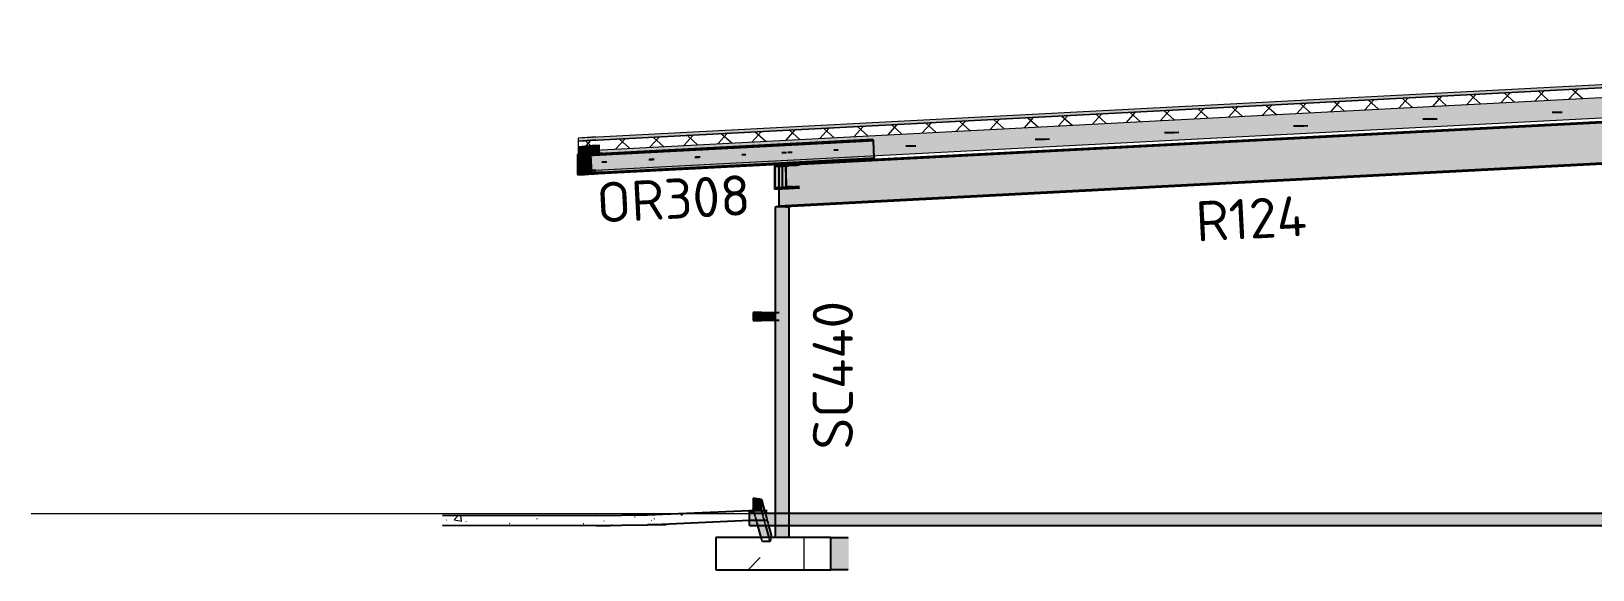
# Model space of a CAD drawing. Header units: millimetres. Extents: x 632 to 645312, y -3890 to 22200.
# Drawn here: x 411044 to 430480, y 4500 to 11200 of the extents above; entities that cross this region are included whole.
import ezdxf

# ---------------------------------------------------------------- set-up
doc = ezdxf.new("R2010")
doc.units = ezdxf.units.MM
for name, pattern in [('Dash', [7, 5, -2]), ('Hidden Double', [7, 5, -2]), ('Hidden Half', [3, 2, -1])]:
    doc.linetypes.add(name, pattern=pattern)
for name, color, linetype, lineweight in [('A-230-H-FLOOR', 190, 'Continuous', 13), ('A-230-M_FLOOR', 192, 'Continuous', 13), ('A-230-MH_FLOOR', 190, 'Hidden Double', 13), ('A-270-M_ROOF', 132, 'Continuous', 13), ('S-160-M_FOUND', 171, 'Continuous', 13), ('S-160-MH_FOUND', 171, 'Hidden Half', 13), ('S-280-A_COLUMN', 171, 'Continuous', 18), ('S-280-A_STRUCT_FRAME', 2, 'Continuous', 18), ('S-280-M_COLUMN', 52, 'Continuous', 13), ('S-280-M_STRUCT_FRAME', 12, 'Continuous', 13), ('S-280-MH_COLUMN', 52, 'Hidden Half', 13), ('Z-230-A_LEVEL', 51, 'Continuous', 13)]:
    doc.layers.add(name, color=color, linetype=linetype, lineweight=lineweight)
doc.styles.add('ISOCPEUR_2', font='isocpeur.ttf', dxfattribs={"height": 500})
pattern_1 = [(45, (462663.6, 0), (-1414.214, 0), [750, -3000]), (45, (463663.6, 1000), (-1414.214, 0), [750, -3000]), (45, (464663.6, -300), (-1414.214, 0), [250, -2000]), (90, (464663.6, 500), (-500, 500), [500, -2000]), (315, (464663.6, 1000), (0, 2828.43), [500, -3000]), (0, (463663.6, 1000), (2000, 2000), [300, -1000]), (0, (461163.6, 2000), (2000, 2000), [300, -2000])]

# ---------------------------------------------------------------- blocks, each defined once
blk = doc.blocks.new('25021-APA-ZZ-ZZ-M3-AR-000001_V3_rvt-6-S6_501-SECTION B2')
at = {"layer": 'A-270-M_ROOF', "lineweight": 5, "transparency": 33554432}
for color, points in [(9, [(4371409, 9871), (4396846, 11195), (4396817, 11200), (4371628, 9888)]), (10, [(4371409, 9831), (4396846, 11155), (4396817, 11160), (4371564, 9843)]), (254, [(4375088, 9652), (4396846, 10784), (4396846, 11035), (4371409, 9711), (4371409, 9668), (4371625, 9685), (4371709, 9684), (4371709, 9681), (4375077, 9856), (4375088, 9658)]), (8, [(4371409, 9763), (4371461, 9764), (4371679, 9781), (4371628, 9781), (4371564, 9776)]), (8, [(4371461, 9672), (4371625, 9685), (4371680, 9685), (4371680, 9781), (4371461, 9764), (4371461, 9676)])]:
    blk.add_hatch(color=color, dxfattribs=at).paths.add_polyline_path(points)
at = {"layer": 'A-270-M_ROOF', "transparency": 33554432}
for color, points in [(9, [(4371409, 9831), (4396846, 11155), (4396846, 11195), (4371409, 9871)]), (8, [(4371409, 9668), (4371461, 9672), (4371461, 9764), (4371409, 9763), (4371409, 9676)])]:
    blk.add_hatch(color=color, dxfattribs=at).paths.add_polyline_path(points)
at = {"layer": 'A-270-M_ROOF', "lineweight": 5}
h = blk.add_hatch(dxfattribs=at)
h.set_pattern_fill('FP_33', angle=225, style=0, pattern_type=2)
h.set_pattern_definition([(47.98, (4416219.6, -4e-06), (-222.8734, 200.817), []), (137.98, (4416219.6, -4e-06), (-200.817, -222.8734), [])])
h.paths.add_polyline_path([(4371409, 9711), (4396846, 11035), (4396846, 11155), (4371409, 9831)])
at = {"layer": 'A-270-M_ROOF', "color": 53, "lineweight": 5}
for p, q in [((4396846, 11195), (4371409, 9871)), ((4396846, 11155), (4371409, 9831)), ((4371409, 9831), (4396846, 11155)), ((4371461, 9713), (4396846, 11035)), ((4371461, 9463), (4396846, 10784)), ((4371627, 9888), (4371409, 9871)), ((4371409, 9871), (4371409, 9831)), ((4371627, 9848), (4371409, 9831)), ((4371409, 9831), (4371627, 9848)), ((4371409, 9831), (4371409, 9460)), ((4371627, 9781), (4371409, 9763)), ((4371461, 9764), (4371409, 9763)), ((4371409, 9763), (4371409, 9459)), ((4371679, 9781), (4371461, 9764)), ((4371461, 9459), (4371461, 9764)), ((4371409, 9711), (4371461, 9713)), ((4371409, 9460), (4371461, 9465)), ((4371409, 9460), (4371461, 9463)), ((4371461, 9463), (4371409, 9459)), ((4371409, 9459), (4371461, 9459)), ((4371461, 9465), (4371627, 9478)), ((4371461, 9459), (4371616, 9471)), ((4371473, 9464), (4371461, 9463)), ((4371627, 9476), (4371473, 9464)), ((4371616, 9471), (4371679, 9476))]:
    blk.add_line(p, q, dxfattribs=at)
blk = doc.blocks.new('NRP_Framing-Steel-Purlin C - P946 - EC250-24-4145876-S6_501-SECTION B2')
at = {"layer": 'S-280-M_STRUCT_FRAME', "color": 1, "lineweight": 25}
blk.add_line((4372338, 9598), (4372287, 9599), dxfattribs=at)
blk.add_line((4372338, 9598), (4372287, 9599), dxfattribs=at)
blk = doc.blocks.new('NRP_Framing-Steel-Purlin C - P946 - EC250-24-4145877-S6_501-SECTION B2')
at = {"layer": 'S-280-M_STRUCT_FRAME', "color": 1, "lineweight": 25}
blk.add_line((4372909, 9628), (4372858, 9628), dxfattribs=at)
blk.add_line((4372909, 9628), (4372858, 9628), dxfattribs=at)
blk = doc.blocks.new('NRP_Framing-Steel-Purlin Z - P914 - EZ250-15-4004821-S6_501-SECTION B2')
at = {"layer": 'S-280-M_STRUCT_FRAME', "color": 150, "lineweight": 25}
blk.add_line((4383647, 10188), (4383530, 10188), dxfattribs=at)
blk = doc.blocks.new('NRP_Framing-Steel-Purlin Z - P914 - EZ250-15-4004819-S6_501-SECTION B2')
at = {"layer": 'S-280-M_STRUCT_FRAME', "color": 150, "lineweight": 25}
for p, q in [((4382099, 10107), (4382032, 10104)), ((4382006, 10104), (4381921, 10104)), ((4382032, 10104), (4382007, 10104))]:
    blk.add_line(p, q, dxfattribs=at)
blk = doc.blocks.new('NRP_Framing-Steel-Purlin Z - P914 - EZ250-15-4004815-S6_501-SECTION B2')
at = {"layer": 'S-280-M_STRUCT_FRAME', "color": 150, "lineweight": 25}
for p, q in [((4380397, 10020), (4380313, 10020)), ((4380423, 10020), (4380398, 10020)), ((4380490, 10023), (4380423, 10020))]:
    blk.add_line(p, q, dxfattribs=at)
blk = doc.blocks.new('NRP_Framing-Steel-Purlin Z - P914 - EZ250-15-4004816-S6_501-SECTION B2')
at = {"layer": 'S-280-M_STRUCT_FRAME', "color": 150, "lineweight": 25}
for p, q in [((4378788, 9936), (4378704, 9936)), ((4378815, 9936), (4378790, 9936)), ((4378882, 9940), (4378815, 9936))]:
    blk.add_line(p, q, dxfattribs=at)
blk = doc.blocks.new('NRP_Framing-Steel-Purlin Z - P914 - EZ250-15-4004817-S6_501-SECTION B2')
at = {"layer": 'S-280-M_STRUCT_FRAME', "color": 150, "lineweight": 25}
for p, q in [((4377180, 9853), (4377095, 9853)), ((4377206, 9853), (4377181, 9853)), ((4377273, 9856), (4377206, 9853))]:
    blk.add_line(p, q, dxfattribs=at)
blk = doc.blocks.new('NRP_Framing-Steel-Purlin Z - P914 - EZ250-15-4145883-S6_501-SECTION B2')
at = {"layer": 'S-280-M_STRUCT_FRAME', "color": 150, "lineweight": 25}
blk.add_line((4383654, 10187), (4383537, 10188), dxfattribs=at)
blk = doc.blocks.new('NRP_Framing-Steel-Purlin Z - P914 - EZ250-15-4145884-S6_501-SECTION B2')
at = {"layer": 'S-280-M_STRUCT_FRAME', "color": 150, "lineweight": 25}
blk.add_line((4382045, 10103), (4381987, 10104), dxfattribs=at)
blk = doc.blocks.new('NRP_Framing-Steel-Purlin Z - P914 - EZ250-15-4145885-S6_501-SECTION B2')
at = {"layer": 'S-280-M_STRUCT_FRAME', "color": 150, "lineweight": 25}
blk.add_line((4380437, 10020), (4380378, 10020), dxfattribs=at)
blk = doc.blocks.new('NRP_Framing-Steel-Purlin Z - P914 - EZ250-15-4145886-S6_501-SECTION B2')
at = {"layer": 'S-280-M_STRUCT_FRAME', "color": 150, "lineweight": 25}
blk.add_line((4378828, 9936), (4378770, 9937), dxfattribs=at)
blk = doc.blocks.new('NRP_Framing-Steel-Purlin Z - P914 - EZ250-15-4145887-S6_501-SECTION B2')
at = {"layer": 'S-280-M_STRUCT_FRAME', "color": 150, "lineweight": 25}
blk.add_line((4377219, 9852), (4377161, 9853), dxfattribs=at)
blk = doc.blocks.new('NRP_Framing-Steel-Purlin Z - P914 - EZ250-15-4145933-S6_501-SECTION B2')
at = {"layer": 'S-280-M_STRUCT_FRAME', "color": 150, "lineweight": 25}
blk.add_line((4375604, 9769), (4375487, 9769), dxfattribs=at)
blk = doc.blocks.new('NRP_Framing-Steel-Purlin Z - P914 - EZ250-15-4145934-S6_501-SECTION B2')
at = {"layer": 'S-280-M_STRUCT_FRAME', "color": 150, "lineweight": 25}
blk.add_line((4375611, 9769), (4375574, 9769), dxfattribs=at)
blk = doc.blocks.new('NRP_Framing-Steel-Purlin Z - P914 - EZ250-15-4145889-S6_501-SECTION B2')
at = {"layer": 'S-280-M_STRUCT_FRAME', "color": 150, "lineweight": 25}
blk.add_line((4374002, 9685), (4373943, 9685), dxfattribs=at)
blk = doc.blocks.new('NRP_Framing-Steel-SHS - WH433 - 100x100x5_0SHS-4145683-S6_501-SECTION B2')
at = {"layer": 'S-280-M_STRUCT_FRAME', "linetype": 'Dash', "lineweight": 25}
h = blk.add_hatch(color=256, dxfattribs=at)
h.paths.add_polyline_path([(4373637, 7600), (4373689, 7600), (4373689, 7700), (4373587, 7700), (4373587, 7600)])
h.paths.add_polyline_path([(4373592, 7605), (4373592, 7695), (4373684, 7695), (4373684, 7605), (4373637, 7605)])
for points in [[(4373637, 7605), (4373684, 7605), (4373684, 7695), (4373592, 7695), (4373592, 7605)], [(4373689, 7700), (4373689, 7600), (4373806, 7600), (4373806, 7700)]]:
    blk.add_hatch(color=256, dxfattribs=at).paths.add_polyline_path(points)
at = {"layer": 'S-280-M_STRUCT_FRAME', "lineweight": 25}
for p, q in [((4373689, 7700), (4373587, 7700)), ((4373587, 7700), (4373587, 7600)), ((4373587, 7600), (4373689, 7600)), ((4373592, 7695), (4373684, 7695)), ((4373592, 7605), (4373592, 7695)), ((4373684, 7605), (4373592, 7605)), ((4373684, 7695), (4373684, 7605)), ((4373689, 7600), (4373689, 7700)), ((4373689, 7700), (4373806, 7700)), ((4373806, 7600), (4373689, 7600)), ((4373806, 7700), (4373806, 7600))]:
    blk.add_line(p, q, dxfattribs=at)
blk = doc.blocks.new('NRP_Framing-Steel-PFC - OR308 - 250PFC-3898693-S6_501-SECTION B2')
at = {"layer": 'S-280-M_STRUCT_FRAME', "linetype": 'Dash', "lineweight": 25}
for p, q in [((4371565, 9658), (4375078, 9841)), ((4371587, 9439), (4375090, 9621)), ((4371576, 9439), (4371587, 9439))]:
    blk.add_line(p, q, dxfattribs=at)
blk = doc.blocks.new('NRP_Framing-Steel-PFC - B309 - 300PFC-3900300-S6_501-SECTION B2')
at = {"layer": 'S-280-M_STRUCT_FRAME', "linetype": 'Dash', "lineweight": 25}
for p, q in [((4373990, 9548), (4373991, 9248)), ((4374078, 9548), (4373990, 9548)), ((4374049, 9552), (4373991, 9548)), ((4373999, 9264), (4373998, 9532)), ((4373998, 9532), (4374078, 9532)), ((4374069, 9554), (4374052, 9553)), ((4374078, 9548), (4374162, 9554)), ((4374078, 9532), (4374078, 9548)), ((4374078, 9532), (4374162, 9538)), ((4373991, 9248), (4374079, 9248)), ((4373999, 9264), (4374078, 9270)), ((4374079, 9264), (4373999, 9264)), ((4374079, 9264), (4374162, 9270)), ((4374079, 9248), (4374079, 9264)), ((4374079, 9248), (4374162, 9254))]:
    blk.add_line(p, q, dxfattribs=at)
blk = doc.blocks.new('NRP_Framing-Steel-PFC - B309 - 300PFC-3965102-S6_501-SECTION B2')
at = {"layer": 'S-280-M_STRUCT_FRAME', "linetype": 'Dash', "lineweight": 25}
for points in [[(4374026, 9543), (4373952, 9543), (4373937, 9543), (4373851, 9537), (4373943, 9537)], [(4373851, 9236), (4373943, 9237), (4373943, 9253), (4373859, 9252), (4373859, 9521), (4373943, 9521), (4373943, 9537), (4373851, 9537)], [(4374026, 9543), (4373943, 9537), (4373943, 9521), (4374026, 9527)], [(4373859, 9252), (4373947, 9259), (4373946, 9521), (4373943, 9521), (4373859, 9521), (4373859, 9253)], [(4373859, 9252), (4373947, 9253), (4374027, 9259), (4373947, 9259)], [(4374027, 9259), (4373943, 9253), (4373943, 9237), (4374027, 9243)]]:
    blk.add_hatch(color=256, dxfattribs=at).paths.add_polyline_path(points)
at = {"layer": 'S-280-M_STRUCT_FRAME', "lineweight": 25}
for p, q in [((4373938, 9543), (4373851, 9537)), ((4373943, 9537), (4373851, 9537)), ((4373851, 9537), (4373851, 9236)), ((4373943, 9537), (4374026, 9543)), ((4373943, 9521), (4373943, 9537)), ((4373943, 9521), (4374026, 9527)), ((4373952, 9543), (4374026, 9543)), ((4374026, 9543), (4374026, 9527)), ((4373859, 9252), (4373859, 9521)), ((4373859, 9521), (4373943, 9521)), ((4373946, 9521), (4373947, 9259)), ((4373851, 9236), (4373943, 9237)), ((4373859, 9252), (4373947, 9259)), ((4373943, 9253), (4373859, 9252)), ((4373943, 9253), (4374027, 9259)), ((4373943, 9237), (4373943, 9253)), ((4373943, 9237), (4374027, 9243)), ((4373947, 9259), (4374027, 9259)), ((4374027, 9259), (4374027, 9243))]:
    blk.add_line(p, q, dxfattribs=at)
at = {"layer": 'S-280-M_STRUCT_FRAME', "linetype": 'Dash', "lineweight": 25}
blk.add_line((4373938, 9543), (4373952, 9543), dxfattribs=at)
blk = doc.blocks.new('NRP_Framing-Steel-SHS - WH433 - 100x100x5_0SHS-4145682-S6_501-SECTION B2')
at = {"layer": 'S-280-M_STRUCT_FRAME', "linetype": 'Dash', "lineweight": 25}
blk.add_hatch(color=256, dxfattribs=at).paths.add_polyline_path([(4373806, 7600), (4373861, 7600), (4373861, 7700), (4373806, 7700)])
for p, q in [((4373709, 7700), (4373709, 7600)), ((4373714, 7695), (4373802, 7695)), ((4373714, 7605), (4373714, 7695)), ((4373802, 7605), (4373714, 7605)), ((4373802, 7695), (4373802, 7605)), ((4373806, 7700), (4373806, 7700)), ((4373806, 7600), (4373806, 7600)), ((4373861, 7700), (4373908, 7700)), ((4373908, 7600), (4373861, 7600))]:
    blk.add_line(p, q, dxfattribs=at)
at = {"layer": 'S-280-M_STRUCT_FRAME', "lineweight": 25}
for p, q in [((4373806, 7600), (4373806, 7700)), ((4373806, 7700), (4373861, 7700)), ((4373861, 7600), (4373806, 7600))]:
    blk.add_line(p, q, dxfattribs=at)
blk = doc.blocks.new('NRP_Framing-Steel-PFC - B308 - 250PFC-3999934-S6_501-SECTION B2')
at = {"layer": 'S-280-M_STRUCT_FRAME', "linetype": 'Dash', "lineweight": 25}
for points in [[(4371512, 9676), (4371605, 9677), (4371709, 9685), (4371617, 9685), (4371513, 9677)], [(4371520, 9442), (4371576, 9446), (4371564, 9659), (4371520, 9653), (4371520, 9450)], [(4371600, 9675), (4371709, 9681), (4371709, 9685), (4371600, 9676)], [(4371600, 9442), (4371576, 9442), (4371576, 9446), (4371520, 9442), (4371576, 9442)]]:
    blk.add_hatch(color=256, dxfattribs=at).paths.add_polyline_path(points)
h = blk.add_hatch(color=256, dxfattribs=at)
h.paths.add_polyline_path([(4371595, 9440), (4371595, 9442), (4371520, 9442), (4371519, 9655), (4371514, 9653), (4371515, 9441), (4371595, 9441)])
h.paths.add_polyline_path([(4371594, 9675), (4371594, 9676), (4371594, 9675)])
at = {"layer": 'S-280-M_STRUCT_FRAME', "lineweight": 25}
for p, q in [((4371617, 9685), (4371512, 9677)), ((4371600, 9676), (4371512, 9676)), ((4371520, 9442), (4371520, 9655)), ((4371600, 9676), (4371709, 9685)), ((4371600, 9442), (4371520, 9442)), ((4371521, 9442), (4371576, 9446)), ((4371600, 9442), (4371605, 9442))]:
    blk.add_line(p, q, dxfattribs=at)
at = {"layer": 'S-280-M_STRUCT_FRAME', "linetype": 'Dash', "lineweight": 25}
for p, q in [((4371512, 9676), (4371513, 9427)), ((4371520, 9655), (4371520, 9661)), ((4371520, 9661), (4371600, 9661)), ((4371600, 9661), (4371600, 9676)), ((4371600, 9661), (4371709, 9670)), ((4371513, 9427), (4371600, 9427)), ((4371576, 9446), (4371626, 9450)), ((4371600, 9427), (4371600, 9442)), ((4371600, 9427), (4371709, 9435)), ((4371605, 9442), (4371709, 9450))]:
    blk.add_line(p, q, dxfattribs=at)
blk = doc.blocks.new('NRP_Framing-Steel-PFC - B308 - 250PFC-3999935-S6_501-SECTION B2')
at = {"layer": 'S-280-M_STRUCT_FRAME', "linetype": 'Dash', "lineweight": 25}
for points in [[(4371399, 9667), (4371491, 9668), (4371594, 9676), (4371495, 9675)], [(4371399, 9417), (4371491, 9418), (4371491, 9433), (4371407, 9432), (4371407, 9652), (4371491, 9653), (4371491, 9668), (4371399, 9667)], [(4371407, 9432), (4371515, 9441), (4371514, 9655), (4371491, 9653), (4371407, 9652), (4371407, 9433)], [(4371491, 9653), (4371587, 9660), (4371587, 9675), (4371491, 9668)], [(4371407, 9432), (4371515, 9435), (4371576, 9441), (4371503, 9440)], [(4371491, 9418), (4371587, 9425), (4371587, 9439), (4371491, 9433)]]:
    blk.add_hatch(color=256, dxfattribs=at).paths.add_polyline_path(points)
at = {"layer": 'S-280-M_STRUCT_FRAME', "lineweight": 25}
for p, q in [((4371506, 9676), (4371399, 9667)), ((4371491, 9668), (4371399, 9667)), ((4371399, 9667), (4371399, 9417)), ((4371407, 9652), (4371491, 9653)), ((4371407, 9432), (4371407, 9652)), ((4371491, 9668), (4371594, 9676)), ((4371491, 9653), (4371491, 9668)), ((4371491, 9653), (4371587, 9660)), ((4371506, 9676), (4371594, 9676)), ((4371514, 9655), (4371515, 9441)), ((4371399, 9417), (4371491, 9418)), ((4371407, 9432), (4371515, 9441)), ((4371491, 9433), (4371407, 9432)), ((4371491, 9433), (4371595, 9441)), ((4371491, 9418), (4371491, 9433)), ((4371491, 9418), (4371587, 9425)), ((4371515, 9441), (4371595, 9441))]:
    blk.add_line(p, q, dxfattribs=at)
at = {"layer": 'S-280-M_STRUCT_FRAME', "linetype": 'Dash', "lineweight": 25}
for p, q in [((4371587, 9660), (4371594, 9661)), ((4371594, 9676), (4371594, 9661)), ((4371587, 9425), (4371595, 9426)), ((4371595, 9441), (4371595, 9426))]:
    blk.add_line(p, q, dxfattribs=at)
blk = doc.blocks.new('NRP_Framing-Steel-Purlin C - P946 - EC250-24-4001374-S6_501-SECTION B2')
at = {"layer": 'S-280-M_STRUCT_FRAME', "color": 1, "linetype": 'Dash', "lineweight": 25}
blk.add_line((4374071, 9692), (4374014, 9692), dxfattribs=at)
blk.add_line((4374071, 9692), (4374014, 9692), dxfattribs=at)
blk = doc.blocks.new('NRP_Framing-Steel-Purlin C - P946 - EC250-24-4001373-S6_501-SECTION B2')
at = {"layer": 'S-280-M_STRUCT_FRAME', "color": 1, "linetype": 'Dash', "lineweight": 25}
blk.add_line((4374642, 9722), (4374585, 9722), dxfattribs=at)
blk.add_line((4374642, 9722), (4374585, 9722), dxfattribs=at)
blk = doc.blocks.new('NRP_Framing-Steel-Purlin C - P946 - EC250-24-4001377-S6_501-SECTION B2')
at = {"layer": 'S-280-M_STRUCT_FRAME', "color": 1, "linetype": 'Dash', "lineweight": 25}
blk.add_line((4373496, 9662), (4373443, 9662), dxfattribs=at)
blk.add_line((4373496, 9662), (4373443, 9662), dxfattribs=at)
blk = doc.blocks.new('NRP_Framing-Steel-Purlin C - P946 - EC250-24-4001376-S6_501-SECTION B2')
at = {"layer": 'S-280-M_STRUCT_FRAME', "color": 1, "linetype": 'Dash', "lineweight": 25}
blk.add_line((4372925, 9633), (4372872, 9633), dxfattribs=at)
blk.add_line((4372925, 9633), (4372872, 9633), dxfattribs=at)
blk = doc.blocks.new('NRP_Framing-Steel-Purlin C - P946 - EC250-24-4001375-S6_501-SECTION B2')
at = {"layer": 'S-280-M_STRUCT_FRAME', "color": 1, "linetype": 'Dash', "lineweight": 25}
blk.add_line((4372354, 9603), (4372301, 9603), dxfattribs=at)
blk.add_line((4372354, 9603), (4372301, 9603), dxfattribs=at)
blk = doc.blocks.new('NRP_Framing-Steel-Purlin C - P946 - EC250-24-4145881-S6_501-SECTION B2')
at = {"layer": 'S-280-M_STRUCT_FRAME', "color": 1, "linetype": 'Dash', "lineweight": 25}
blk.add_line((4371754, 9572), (4371702, 9572), dxfattribs=at)
blk.add_line((4371754, 9572), (4371702, 9572), dxfattribs=at)
at = {"layer": 'S-280-M_STRUCT_FRAME', "color": 1, "lineweight": 25}
blk.add_line((4371763, 9572), (4371754, 9572), dxfattribs=at)
blk.add_line((4371763, 9572), (4371754, 9572), dxfattribs=at)
blk = doc.blocks.new('NRP_Framing-Steel-SHS - S433 - 100x100x5_0SHS-4145432-S6_501-SECTION B2')
at = {"layer": 'S-280-M_STRUCT_FRAME', "linetype": 'Dash', "lineweight": 25}
h = blk.add_hatch(color=256, dxfattribs=at)
h.paths.add_polyline_path([(4373689, 5245), (4373689, 5372), (4373587, 5389), (4373587, 5263), (4373637, 5254)])
h.paths.add_polyline_path([(4373684, 5253), (4373592, 5268), (4373592, 5382), (4373684, 5367)])
h = blk.add_hatch(color=256, dxfattribs=at)
h.paths.add_polyline_path([(4373784, 4900), (4373743, 5050), (4373645, 5050), (4373686, 4900)])
h.paths.add_polyline_path([(4373702, 5200), (4373689, 5245), (4373587, 5263), (4373604, 5200), (4373637, 5200)])
for points in [[(4373625, 5263), (4373592, 5382), (4373592, 5268)], [(4373684, 5253), (4373684, 5367), (4373592, 5382), (4373625, 5263), (4373637, 5261)]]:
    blk.add_hatch(color=256, dxfattribs=at).paths.add_polyline_path(points)
h = blk.add_hatch(color=256, dxfattribs=at)
h.paths.add_polyline_path([(4373784, 4900), (4373805, 4900), (4373810, 4930), (4373778, 5050), (4373743, 5050), (4373744, 5047)])
h.paths.add_polyline_path([(4373737, 5200), (4373689, 5372), (4373689, 5245), (4373702, 5200)])
at = {"layer": 'S-280-M_STRUCT_FRAME', "lineweight": 25}
for p, q in [((4373689, 5372), (4373587, 5389)), ((4373587, 5389), (4373587, 5263)), ((4373587, 5263), (4373689, 5245)), ((4373604, 5200), (4373587, 5263)), ((4373592, 5382), (4373684, 5367)), ((4373592, 5268), (4373592, 5382)), ((4373592, 5382), (4373625, 5263)), ((4373684, 5253), (4373592, 5268)), ((4373684, 5367), (4373684, 5253)), ((4373689, 5245), (4373689, 5372)), ((4373689, 5372), (4373737, 5200)), ((4373702, 5200), (4373689, 5245)), ((4373686, 4900), (4373645, 5050)), ((4373784, 4900), (4373743, 5050)), ((4373778, 5050), (4373810, 4930)), ((4373810, 4930), (4373805, 4900))]:
    blk.add_line(p, q, dxfattribs=at)
at = {"layer": 'S-280-M_STRUCT_FRAME', "linetype": 'Dash', "lineweight": 25}
for p, q in [((4373645, 5050), (4373604, 5200)), ((4373743, 5050), (4373702, 5200)), ((4373737, 5200), (4373778, 5050)), ((4373700, 4851), (4373686, 4900)), ((4373797, 4851), (4373784, 4900)), ((4373805, 4900), (4373797, 4851)), ((4373797, 4851), (4373700, 4851))]:
    blk.add_line(p, q, dxfattribs=at)

msp = doc.modelspace()

# ---------------------------------------------------------------- hatches: boundary and pattern name
at = {"layer": 'A-230-H-FLOOR'}
h = msp.add_hatch(dxfattribs=at)
h.set_pattern_fill('FP_37', color=256, style=0, pattern_type=2)
h.set_pattern_definition([(50, (462663.6, 0), (728.7365, -63.756), [76.2, -838.2]), (355, (462663.6, 0), (-140.972, 764.228), [60.96, -670.56]), (100.451, (462724.35, -5.3), (587.77, 700.467), [64.76, -712.36]), (46.184, (462663.6, 203.2), (1084.316, -168.171), [114.3, -1257.3]), (96.636, (462754, 189.2), (949.61, 989.71), [97.14, -1068.54]), (351.184, (462663.6, 203.2), (949.62, 989.7), [91.44, -1005.84]), (21, (462765.2, 152.4), (606.458, -409.0606), [76.2, -838.2]), (326, (462765.2, 152.4), (247.208, 736.753), [60.96, -670.56]), (71.451, (462815.76, 118.3), (853.668, 327.685), [64.76, -712.36]), (37.5, (462663.62, 0), (12.3547, 338.2201), [6.706, -655.726, 6.706, -674.014, -673.1]), (37.5, (462663.62, 0), (12.3547, 338.2201), [-1343.152, 6.706, -666.394]), (7.5, (462663.62, 0), (267.279, 400.722), [6.706, -381.406, 6.706, -640.486, -256.54]), (7.5, (462663.62, 0), (267.279, 400.722), [-1035.304, 6.706, -249.834]), (327.5, (462437.05, 0), (542.3633, -22.9153), [6.706, -247.294, 6.706, -785.774, -1051.56]), (327.5, (462437.05, 0), (542.3633, -22.9153), [-1046.48, 6.706, -1044.854]), (317.5, (462335.45, 0), (592.517, 101.707), [6.706, -323.494, 6.706, -519.582, -746.76]), (317.5, (462335.45, 0), (592.517, 101.707), [-856.488, 6.706, -740.054])])
h.paths.add_polyline_path([(418074.9, 5050.6), (418712.4, 5058.2), (419986.1, 5115), (419986.1, 5235), (418712.4, 5178.2), (418074.9, 5170.6), (416162.2, 5173.3), (416162.2, 5053.3)])
at = {"layer": 'A-230-H-FLOOR', "lineweight": 5}
for points in [[(418074.9, 5170.6), (418074.9, 5170.9), (418032.8, 5170.7)], [(418075, 5050.6), (418401.4, 5052.5), (418401.4, 5054.5)], [(418712.4, 5058.2), (418948.1, 5059), (419986.1, 5105.3), (419985.8, 5115), (418948.1, 5068.7)]]:
    msp.add_hatch(color=256, dxfattribs=at).paths.add_polyline_path(points)
at = {"layer": 'A-230-H-FLOOR'}
h = msp.add_hatch(dxfattribs=at)
h.set_pattern_fill('FP_36', color=256, style=0, pattern_type=2)
h.set_pattern_definition(pattern_1)
h.paths.add_polyline_path([(485579.9, 5050), (486448.9, 5050), (486448.9, 5200), (419986.1, 5200), (419986.1, 5050), (483340.6, 5050)])
at = {"layer": 'A-230-M_FLOOR', "lineweight": 5}
h = msp.add_hatch(color=256, dxfattribs=at)
h.paths.add_polyline_path([(420036.2, 5200), (420048.2, 5200), (420036.2, 5235), (419986.1, 5235), (419986.1, 5200), (420031.1, 5200)])
h.paths.add_polyline_path([(420204.7, 5200), (420204.7, 5235), (420171, 5235), (420180.6, 5200)])
at = {"layer": 'S-160-M_FOUND'}
h = msp.add_hatch(dxfattribs=at)
h.set_pattern_fill('FP_36', color=256, style=0, pattern_type=2)
h.set_pattern_definition(pattern_1)
h.paths.add_polyline_path([(420640.7, 4500), (420998.4, 4500), (420998.4, 4900), (419565.4, 4900), (419565.4, 4500)])
at = {"layer": 'S-160-M_FOUND', "lineweight": 5}
msp.add_hatch(color=256, dxfattribs=at).paths.add_polyline_path([(420998.5, 4500), (421217.2, 4500), (421217.2, 4900), (420998.5, 4900), (420998.5, 4513.3)])
at = {"layer": 'S-280-M_COLUMN', "lineweight": 5}
h = msp.add_hatch(color=256, dxfattribs=at)
h.paths.add_polyline_path([(420308.4, 4900), (420314.2, 4900), (420313.9, 5050), (420304.6, 5050), (420304.9, 4900)])
h.paths.add_polyline_path([(420308.4, 5200), (420314.2, 5200), (420314.2, 9015.2), (420304.6, 9015.2), (420304.9, 5200), (420308.1, 5200)])
h = msp.add_hatch(color=256, dxfattribs=at)
h.paths.add_polyline_path([(420436.3, 4900), (420436.3, 5050), (420314.2, 5050), (420314.2, 4900)])
h.paths.add_polyline_path([(420314.2, 5200), (420436.3, 5200), (420436.3, 9015.2), (420314.2, 9015.2), (420314.2, 5972)])
h = msp.add_hatch(color=256, dxfattribs=at)
h.paths.add_polyline_path([(420442.7, 4900), (420451.1, 4900), (420451, 5050), (420436.3, 5050), (420436.3, 4900)])
h.paths.add_polyline_path([(420447.8, 5200), (420451.1, 5200), (420451.1, 9015.2), (420436.3, 9015.2), (420436.3, 5200), (420442.7, 5200)])
h = msp.add_hatch(color=256, dxfattribs=at)
h.paths.add_polyline_path([(420477.9, 4900), (420477.9, 5050), (420451.1, 5050), (420451.1, 4900)])
h.paths.add_polyline_path([(420451.1, 5200), (420477.9, 5200), (420477.9, 9015.2), (420451.1, 9015.2), (420451.1, 5972)])
at = {"layer": 'S-280-M_STRUCT_FRAME', "lineweight": 5}
for points in [[(420469.9, 9537.9), (432265.5, 10151.4), (432264.8, 10164.6), (420350.1, 9543.2), (420350.1, 9540.9), (420396.1, 9543.4), (420469.9, 9543.4)], [(420350.1, 9029.2), (432291.6, 9650.3), (432265.3, 10151.4), (420469.9, 9536.5), (420469.9, 9527.4), (420389.8, 9520.8), (420390.8, 9259.4), (420470.9, 9259.4), (420470.9, 9243.4), (420386.9, 9236.8), (420350.1, 9236.5), (420350.1, 9210.7)], [(418008.9, 9658.5), (421522.1, 9841.2), (421521.3, 9856.2), (418030.7, 9674.6), (418030.7, 9660.4), (418008.9, 9658.7)], [(418048.7, 9440.2), (421533.5, 9621.5), (421522.1, 9841.2), (418008.9, 9658.5), (418020.3, 9441.8), (418048.7, 9441.5)], [(418021.1, 9423.8), (421534.3, 9606.5), (421533.5, 9621.5), (418030.7, 9439.3), (418030.7, 9425.4), (418021, 9424.6)], [(420350.1, 9016), (432292.2, 9637.1), (432291.6, 9650.3), (420350.1, 9029.2)]]:
    msp.add_hatch(color=256, dxfattribs=at).paths.add_polyline_path(points)

# ---------------------------------------------------------------- linework, layer by layer
at = {"layer": 'A-230-M_FLOOR', "lineweight": 25}
for p, q in [((418074.9, 5170.6), (416162.2, 5173.3)), ((418712.4, 5178.2), (418074.9, 5170.6)), ((418074.9, 5050.6), (418712.4, 5058.2)), ((419986.1, 5235), (418712.4, 5178.2)), ((418712.4, 5058.2), (419986.1, 5115)), ((418948.2, 5059), (418799.4, 5058.5)), ((419986.1, 5050), (419986.1, 5235)), ((420038.6, 5235), (419986.1, 5235)), ((486448.9, 5200), (419986.1, 5200)), ((420204.7, 5235), (420171, 5235)), ((416162.2, 5053.3), (418074.9, 5050.6)), ((419986.1, 5050), (486448.9, 5050))]:
    msp.add_line(p, q, dxfattribs=at)
at = {"layer": 'A-230-MH_FLOOR', "lineweight": 25}
for p, q in [((418799.4, 5058.5), (418713.6, 5058.2)), ((419986.1, 5115), (420204.7, 5115)), ((420171, 5235), (420038.6, 5235)), ((418079.2, 5050.6), (418251.3, 5050.7))]:
    msp.add_line(p, q, dxfattribs=at)
at = {"layer": 'S-160-M_FOUND', "lineweight": 25}
for p, q in [((420998.4, 4900), (419565.4, 4900)), ((419565.4, 4900), (419565.4, 4500)), ((420998.4, 4500), (420998.4, 4900)), ((419565.4, 4500), (420998.4, 4500))]:
    msp.add_line(p, q, dxfattribs=at)
at = {"layer": 'S-160-MH_FOUND', "lineweight": 25}
for p, q in [((420998.4, 4900), (421217.1, 4900)), ((421217.1, 4500), (420998.4, 4500))]:
    msp.add_line(p, q, dxfattribs=at)
at = {"layer": 'S-280-M_COLUMN', "lineweight": 25}
for p, q in [((420304.3, 9015.2), (420304.3, 5200)), ((420304.3, 9015.2), (420314.2, 9015.2)), ((420436.3, 9015.2), (420314.2, 9015.2)), ((420436.3, 9015.2), (420451.1, 9015.2)), ((420477.9, 9015.2), (420451.1, 9015.2)), ((420477.9, 9015.2), (420478.1, 9015.2)), ((420478.1, 5200), (420478.1, 9015.2)), ((420304.3, 5050), (420304.3, 4900)), ((420478.1, 4900), (420478.1, 5050))]:
    msp.add_line(p, q, dxfattribs=at)
at = {"layer": 'S-280-M_STRUCT_FRAME', "lineweight": 25}
for p, q in [((420350.1, 9544.9), (432264.8, 10164.6)), ((420469.9, 9537.9), (432265.5, 10151.4)), ((418008.9, 9658.5), (421522.1, 9841.2)), ((418030.7, 9674.6), (421521.3, 9856.2)), ((421521.3, 9856.2), (421522.1, 9841.2)), ((421522.1, 9841.2), (421533.5, 9621.5)), ((418020.1, 9441.5), (418008.9, 9658.5)), ((418021.1, 9423.8), (420350.1, 9544.9)), ((418030.7, 9439.3), (421533.5, 9621.5)), ((420350.1, 9029.2), (432291.6, 9650.3)), ((420350.1, 9016), (432292.2, 9637.1)), ((420350.1, 9544.9), (420350.1, 9540.9)), ((421533.5, 9621.5), (421534.3, 9606.5)), ((420350.1, 9236.7), (420350.1, 9029.2)), ((420350.1, 9029.2), (420350.1, 9016))]:
    msp.add_line(p, q, dxfattribs=at)
at = {"layer": 'S-280-M_STRUCT_FRAME', "linetype": 'Dash', "lineweight": 25}
for p, q in [((418008.1, 9673.4), (418030.7, 9674.6)), ((418008.9, 9658.5), (418008.1, 9673.4)), ((420350.1, 9540.8), (420350.1, 9531.7)), ((420350.1, 9531.7), (420469.8, 9537.9)), ((420350.1, 9531.6), (420350.1, 9236.7)), ((418020.3, 9438.7), (418020.1, 9441.5)), ((418020.3, 9438.7), (418030.7, 9439.3)), ((418021.1, 9423.8), (418020.3, 9438.7))]:
    msp.add_line(p, q, dxfattribs=at)
at = {"layer": 'S-280-MH_COLUMN', "lineweight": 25}
for p, q in [((420477.9, 9015.2), (420478.1, 9015.2)), ((420304.3, 5200), (420304.3, 5050)), ((420478.1, 5050), (420478.1, 5200))]:
    msp.add_line(p, q, dxfattribs=at)
at = {"layer": 'Z-230-A_LEVEL'}
msp.add_line((411043.9, 5200), (487744.2, 5200), dxfattribs=at)

# ---------------------------------------------------------------- block references
at = {"color": 10, "lineweight": 5}
msp.add_blockref('25021-APA-ZZ-ZZ-M3-AR-000001_V3_rvt-6-S6_501-SECTION B2', (-3953556, 0), dxfattribs=at)
at = {"layer": 'S-280-M_STRUCT_FRAME', "color": 150, "lineweight": 25}
for name in ['NRP_Framing-Steel-Purlin Z - P914 - EZ250-15-4004819-S6_501-SECTION B2', 'NRP_Framing-Steel-Purlin Z - P914 - EZ250-15-4004821-S6_501-SECTION B2', 'NRP_Framing-Steel-Purlin Z - P914 - EZ250-15-4145883-S6_501-SECTION B2', 'NRP_Framing-Steel-Purlin Z - P914 - EZ250-15-4004816-S6_501-SECTION B2', 'NRP_Framing-Steel-Purlin Z - P914 - EZ250-15-4145886-S6_501-SECTION B2', 'NRP_Framing-Steel-Purlin Z - P914 - EZ250-15-4004815-S6_501-SECTION B2', 'NRP_Framing-Steel-Purlin Z - P914 - EZ250-15-4145885-S6_501-SECTION B2', 'NRP_Framing-Steel-Purlin Z - P914 - EZ250-15-4145884-S6_501-SECTION B2', 'NRP_Framing-Steel-Purlin Z - P914 - EZ250-15-4145933-S6_501-SECTION B2', 'NRP_Framing-Steel-Purlin Z - P914 - EZ250-15-4145934-S6_501-SECTION B2', 'NRP_Framing-Steel-Purlin Z - P914 - EZ250-15-4004817-S6_501-SECTION B2', 'NRP_Framing-Steel-Purlin Z - P914 - EZ250-15-4145887-S6_501-SECTION B2', 'NRP_Framing-Steel-Purlin Z - P914 - EZ250-15-4145889-S6_501-SECTION B2']:
    msp.add_blockref(name, (-3953556, 0), dxfattribs=at)
at = {"layer": 'S-280-M_STRUCT_FRAME', "linetype": 'Dash', "lineweight": 25}
for name in ['NRP_Framing-Steel-PFC - OR308 - 250PFC-3898693-S6_501-SECTION B2', 'NRP_Framing-Steel-PFC - B308 - 250PFC-3999935-S6_501-SECTION B2', 'NRP_Framing-Steel-PFC - B308 - 250PFC-3999934-S6_501-SECTION B2', 'NRP_Framing-Steel-PFC - B309 - 300PFC-3965102-S6_501-SECTION B2', 'NRP_Framing-Steel-PFC - B309 - 300PFC-3900300-S6_501-SECTION B2', 'NRP_Framing-Steel-SHS - WH433 - 100x100x5_0SHS-4145682-S6_501-SECTION B2', 'NRP_Framing-Steel-SHS - S433 - 100x100x5_0SHS-4145432-S6_501-SECTION B2']:
    msp.add_blockref(name, (-3953556, 0), dxfattribs=at)
at = {"layer": 'S-280-M_STRUCT_FRAME', "color": 1, "linetype": 'Dash', "lineweight": 25}
for name in ['NRP_Framing-Steel-Purlin C - P946 - EC250-24-4001373-S6_501-SECTION B2', 'NRP_Framing-Steel-Purlin C - P946 - EC250-24-4145881-S6_501-SECTION B2', 'NRP_Framing-Steel-Purlin C - P946 - EC250-24-4001375-S6_501-SECTION B2', 'NRP_Framing-Steel-Purlin C - P946 - EC250-24-4001376-S6_501-SECTION B2', 'NRP_Framing-Steel-Purlin C - P946 - EC250-24-4001377-S6_501-SECTION B2', 'NRP_Framing-Steel-Purlin C - P946 - EC250-24-4001374-S6_501-SECTION B2']:
    msp.add_blockref(name, (-3953556, 0), dxfattribs=at)
at = {"layer": 'S-280-M_STRUCT_FRAME', "color": 1, "lineweight": 25}
for name in ['NRP_Framing-Steel-Purlin C - P946 - EC250-24-4145876-S6_501-SECTION B2', 'NRP_Framing-Steel-Purlin C - P946 - EC250-24-4145877-S6_501-SECTION B2']:
    msp.add_blockref(name, (-3953556, 0), dxfattribs=at)
at = {"layer": 'S-280-M_STRUCT_FRAME', "lineweight": 25}
msp.add_blockref('NRP_Framing-Steel-SHS - WH433 - 100x100x5_0SHS-4145683-S6_501-SECTION B2', (-3953556, 0), dxfattribs=at)

# ---------------------------------------------------------------- texts
at = {"layer": 'S-280-A_COLUMN', "lineweight": 13, "insert": (420771.7, 5995.7), "char_height": 500, "width": 2308.86, "attachment_point": 1, "rotation": 90, "style": 'ISOCPEUR_2'}
msp.add_mtext('SC440', dxfattribs=at)
at = {"layer": 'S-280-A_STRUCT_FRAME', "lineweight": 13, "char_height": 500, "attachment_point": 1, "rotation": 2.97743, "style": 'ISOCPEUR_2'}
for s, insert, width in [('OR308', (418067.7, 9315.3), 2260.759), ('R124', (425526, 9082.6), 1699.577)]:
    msp.add_mtext(s, dxfattribs=dict(at, insert=insert, width=width))

doc.saveas('drawing.dxf')
